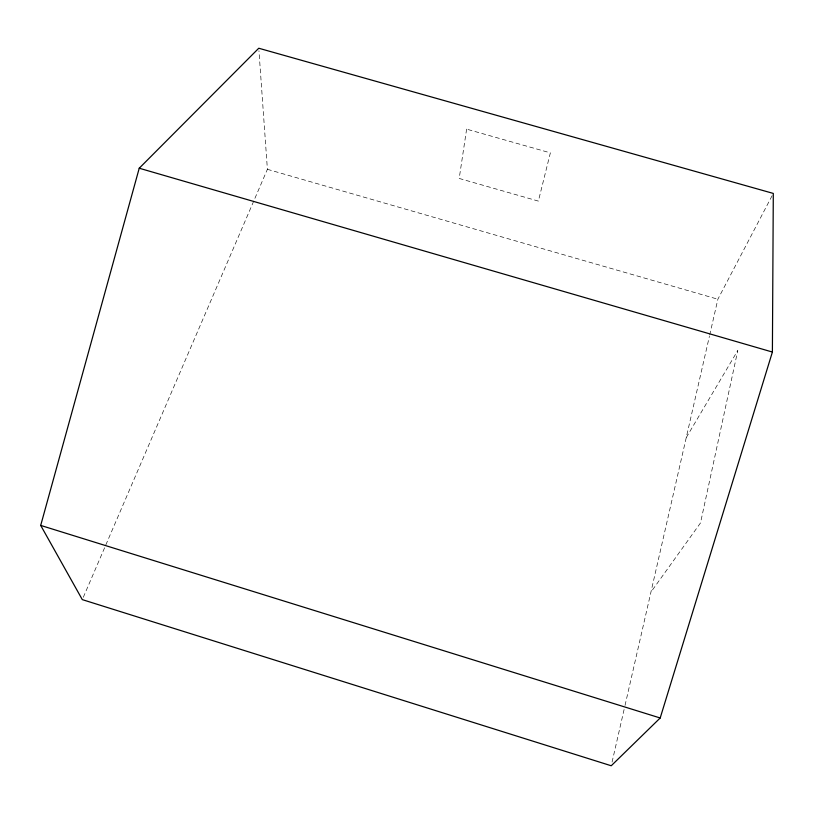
<?xml version="1.0" encoding="UTF-8"?>
<svg xmlns="http://www.w3.org/2000/svg" width="814" height="814" viewBox="0 0 814 814"><rect width="100%" height="100%" fill="white"/><g stroke="black" fill="none" stroke-linecap="round" stroke-linejoin="round"><path stroke-width="0.61" stroke-dasharray="4.07 3.05" d="M612.077 762.067L624.745 706.654M625.03 705.423L709.411 336.294M709.686 335.063L717.877 299.226L772.71 194.546M83.303 597.293L267.399 169.302L258.944 50.763M686.253 437.606L737.799 350.458L700.498 522.944L650.925 592.124M267.399 169.302L717.877 299.226M466.615 129.131L459.198 178.449L538.369 201.099L550.366 152.869L466.615 129.131"/><path stroke-width="1.22" d="M772.394 352.045L773.3 193.427L258.771 48.24L139.235 168.223L40.7 525.417L82.306 599.623L611.233 765.76L660.195 717.989L772.394 352.045L139.235 168.223M40.7 525.417L660.195 717.989"/></g></svg>
